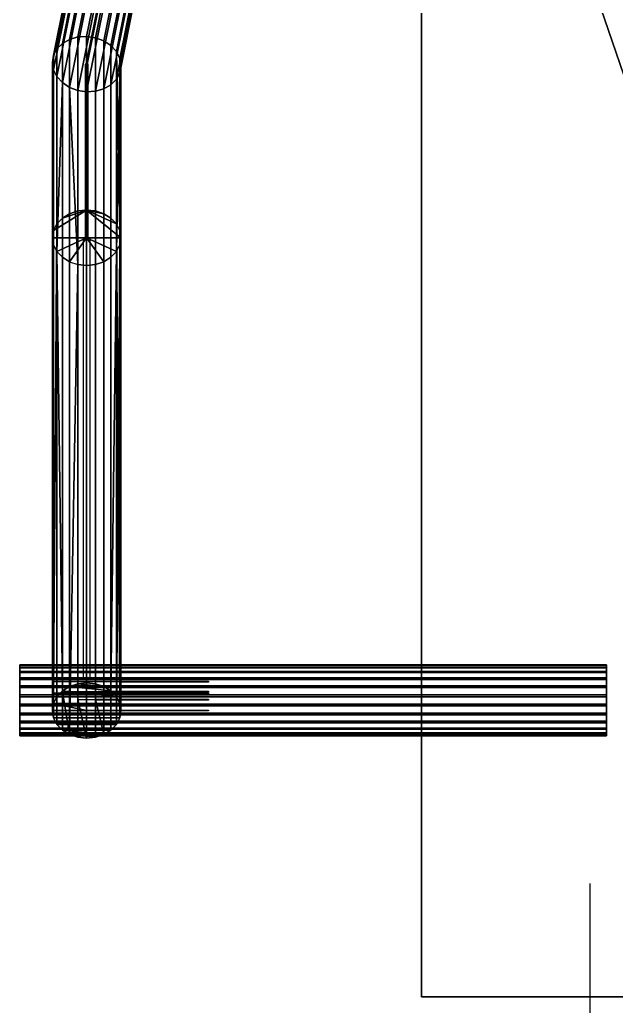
# Model space of a CAD drawing. Extents: x 0 to 48.1, y 0 to 23.7.
# Drawn here: x 14.433 to 14.767, y 9.506 to 10.059 of the extents above; entities that cross this region are included whole.
import ezdxf

# ---------------------------------------------------------------- set-up
doc = ezdxf.new("R2010")
doc.units = 0
doc.header["$MEASUREMENT"] = 0
doc.layers.add('DLXFURN', color=5, linetype='Continuous')
doc.layers.add('DLXVAL', color=3, linetype='Continuous')

# ---------------------------------------------------------------- blocks, each defined once
blk = doc.blocks.new('*U132')
for p, q in [((-0.14228, 0.66004), (0.14722, -0.1886)), ((0.14722, -0.1886), (-0.14228, 0.66004)), ((-0.14228, 0.66004), (-0.14228, -0.1886)), ((-0.14228, -0.1886), (-0.14228, 0.66004)), ((-0.14228, 0.66004), (-0.14228, -0.1886)), ((-0.14228, -0.1886), (-0.14228, 0.66004)), ((-0.33166, 0.40377), (-0.34332, 0.34559)), ((-0.34332, 0.34559), (-0.33166, 0.40377)), ((-0.33935, 0.34789), (-0.32778, 0.40556)), ((-0.32778, 0.40556), (-0.33935, 0.34789)), ((-0.33471, 0.34924), (-0.32327, 0.40631)), ((-0.32327, 0.40631), (-0.33471, 0.34924)), ((-0.32974, 0.34956), (-0.31843, 0.40599)), ((-0.31843, 0.40599), (-0.32974, 0.34956)), ((-0.32477, 0.34881), (-0.31358, 0.40461)), ((-0.31358, 0.40461), (-0.32477, 0.34881)), ((-0.33463, 0.40108), (-0.34638, 0.34251)), ((-0.34638, 0.34251), (-0.33463, 0.40108)), ((-0.32014, 0.34706), (-0.30907, 0.40226)), ((-0.30907, 0.40226), (-0.32014, 0.34706)), ((-0.3052, 0.39912), (-0.31616, 0.34443)), ((-0.31616, 0.34443), (-0.3052, 0.39912)), ((-0.34895, 0.33486), (-0.33714, 0.39376)), ((-0.33714, 0.39376), (-0.34895, 0.33486)), ((-0.3365, 0.39767), (-0.3483, 0.33885)), ((-0.3483, 0.33885), (-0.3365, 0.39767)), ((-0.30222, 0.39538), (-0.31311, 0.34108)), ((-0.31311, 0.34108), (-0.30222, 0.39538)), ((-0.3365, 0.38963), (-0.3483, 0.33082)), ((-0.3483, 0.33082), (-0.3365, 0.38963)), ((-0.31887, 0.39047), (-0.33019, 0.33403)), ((-0.3293, 0.33403), (-0.31798, 0.39047)), ((-0.30035, 0.39131), (-0.31119, 0.33725)), ((-0.31119, 0.33725), (-0.30035, 0.39131)), ((-0.29971, 0.38718), (-0.31053, 0.33321)), ((-0.31053, 0.33321), (-0.29971, 0.38718)), ((-0.33463, 0.38556), (-0.34638, 0.32699)), ((-0.34638, 0.32699), (-0.33463, 0.38556)), ((-0.33166, 0.38182), (-0.34332, 0.32364)), ((-0.34332, 0.32364), (-0.33166, 0.38182)), ((-0.31119, 0.32922), (-0.30035, 0.38327)), ((-0.30035, 0.38327), (-0.31119, 0.32922)), ((-0.33935, 0.32101), (-0.32778, 0.37867)), ((-0.32778, 0.37867), (-0.33935, 0.32101)), ((-0.33471, 0.31926), (-0.32327, 0.37633)), ((-0.32327, 0.37633), (-0.33471, 0.31926)), ((-0.31616, 0.32248), (-0.3052, 0.37717)), ((-0.3052, 0.37717), (-0.31616, 0.32248)), ((-0.30222, 0.37986), (-0.31311, 0.32556)), ((-0.31311, 0.32556), (-0.30222, 0.37986)), ((-0.31843, 0.37495), (-0.32974, 0.31851)), ((-0.32974, 0.31851), (-0.31843, 0.37495)), ((-0.32477, 0.31883), (-0.31358, 0.37462)), ((-0.31358, 0.37462), (-0.32477, 0.31883)), ((-0.32014, 0.32018), (-0.30907, 0.37538)), ((-0.30907, 0.37538), (-0.32014, 0.32018)), ((-0.33935, 0.34789), (-0.33471, 0.34924)), ((-0.33471, 0.34924), (-0.33935, 0.34789)), ((-0.33471, 0.34924), (-0.32974, 0.34956)), ((-0.32974, 0.34956), (-0.33471, 0.34924)), ((-0.33471, 0.25173), (-0.33471, 0.34924)), ((-0.33471, 0.34924), (-0.33471, 0.25173)), ((-0.32974, 0.34956), (-0.32477, 0.34881)), ((-0.32477, 0.34881), (-0.32974, 0.34956)), ((-0.32974, 0.34956), (-0.32974, 0.25226)), ((-0.32974, 0.25226), (-0.32974, 0.34956)), ((-0.32014, 0.34706), (-0.32477, 0.34881)), ((-0.32477, 0.34881), (-0.32477, 0.25173)), ((-0.32477, 0.34881), (-0.32014, 0.34706)), ((-0.32477, 0.25173), (-0.32477, 0.34881)), ((-0.34638, 0.34251), (-0.34332, 0.34559)), ((-0.34332, 0.34559), (-0.34638, 0.34251)), ((-0.34332, 0.34559), (-0.33935, 0.34789)), ((-0.33935, 0.34789), (-0.34332, 0.34559)), ((-0.34332, 0.34559), (-0.34332, 0.24772)), ((-0.34332, 0.24772), (-0.34332, 0.34559)), ((-0.33935, 0.34789), (-0.33935, 0.25018)), ((-0.33935, 0.25018), (-0.33935, 0.34789)), ((-0.31616, 0.34443), (-0.32014, 0.34706)), ((-0.32014, 0.34706), (-0.32014, 0.25018)), ((-0.32014, 0.25018), (-0.32014, 0.34706)), ((-0.32014, 0.34706), (-0.31616, 0.34443)), ((-0.31616, 0.34443), (-0.31311, 0.34108)), ((-0.31311, 0.34108), (-0.31616, 0.34443)), ((-0.31616, 0.34443), (-0.31616, 0.24772)), ((-0.31616, 0.24772), (-0.31616, 0.34443)), ((-0.34895, 0.33486), (-0.3483, 0.33885)), ((-0.3483, 0.33885), (-0.34895, 0.33486)), ((-0.34638, 0.34251), (-0.3483, 0.33885)), ((-0.3483, 0.33885), (-0.34638, 0.34251)), ((-0.3483, 0.33885), (-0.3483, 0.24076)), ((-0.3483, 0.24076), (-0.3483, 0.33885)), ((-0.34638, 0.34251), (-0.34638, 0.2445)), ((-0.34638, 0.2445), (-0.34638, 0.34251)), ((-0.31311, 0.34108), (-0.31119, 0.33725)), ((-0.31311, 0.2445), (-0.31311, 0.34108)), ((-0.31119, 0.24076), (-0.31311, 0.34108)), ((-0.31311, 0.34108), (-0.31311, 0.2445)), ((-0.31119, 0.33725), (-0.31311, 0.34108)), ((-0.31311, 0.34108), (-0.31119, 0.24076)), ((-0.31119, 0.33725), (-0.31053, 0.33321)), ((-0.31053, 0.23674), (-0.31119, 0.33725)), ((-0.31119, 0.33725), (-0.31119, 0.24076)), ((-0.31119, 0.24076), (-0.31119, 0.33725)), ((-0.31053, 0.33321), (-0.31119, 0.33725)), ((-0.31119, 0.33725), (-0.31053, 0.23674)), ((-0.34895, 0.33486), (-0.3483, 0.33082)), ((-0.34895, 0.23674), (-0.34895, 0.33486)), ((-0.3483, 0.33082), (-0.34895, 0.33486)), ((-0.34895, 0.33486), (-0.34895, 0.23674)), ((-0.32897, 0.33403), (-0.33051, 0.33403)), ((-0.33051, 0.33403), (-0.33051, 0.23674)), ((-0.33019, 0.33403), (-0.3293, 0.33403)), ((-0.32897, 0.23674), (-0.32897, 0.33403)), ((-0.31119, 0.32922), (-0.31053, 0.33321)), ((-0.31053, 0.33321), (-0.31119, 0.32922)), ((-0.31053, 0.33321), (-0.31053, 0.23674)), ((-0.31053, 0.23674), (-0.31053, 0.33321)), ((-0.34895, 0.23674), (-0.3483, 0.33082)), ((-0.3483, 0.33082), (-0.34895, 0.23674)), ((-0.3483, 0.33082), (-0.3483, 0.23272)), ((-0.34638, 0.32699), (-0.3483, 0.33082)), ((-0.3483, 0.23272), (-0.3483, 0.33082)), ((-0.3483, 0.33082), (-0.34638, 0.32699)), ((-0.34638, 0.32699), (-0.34638, 0.22898)), ((-0.34638, 0.32699), (-0.34332, 0.32364)), ((-0.34638, 0.22898), (-0.34638, 0.32699)), ((-0.34332, 0.32364), (-0.34638, 0.32699)), ((-0.31311, 0.22898), (-0.31119, 0.32922)), ((-0.31311, 0.32556), (-0.31119, 0.32922)), ((-0.31119, 0.32922), (-0.31311, 0.22898)), ((-0.31119, 0.32922), (-0.31311, 0.32556)), ((-0.31119, 0.23272), (-0.31119, 0.32922)), ((-0.31119, 0.32922), (-0.31119, 0.23272)), ((-0.34638, 0.22898), (-0.34332, 0.32364)), ((-0.34332, 0.32364), (-0.34638, 0.22898)), ((-0.34332, 0.32364), (-0.34332, 0.22577)), ((-0.34332, 0.22577), (-0.34332, 0.32364)), ((-0.34332, 0.32364), (-0.33935, 0.32101)), ((-0.33935, 0.32101), (-0.34332, 0.32364)), ((-0.33935, 0.2233), (-0.33935, 0.32101)), ((-0.33935, 0.32101), (-0.33471, 0.22175)), ((-0.33935, 0.32101), (-0.33935, 0.2233)), ((-0.33471, 0.22175), (-0.33935, 0.32101)), ((-0.33935, 0.32101), (-0.33471, 0.31926)), ((-0.33471, 0.31926), (-0.33935, 0.32101)), ((-0.31616, 0.32248), (-0.32014, 0.32018)), ((-0.32014, 0.32018), (-0.31616, 0.32248)), ((-0.31311, 0.32556), (-0.31616, 0.32248)), ((-0.31616, 0.32248), (-0.31311, 0.32556)), ((-0.31616, 0.22577), (-0.31616, 0.32248)), ((-0.31616, 0.32248), (-0.31616, 0.22577)), ((-0.31311, 0.32556), (-0.31311, 0.22898)), ((-0.31311, 0.22898), (-0.31311, 0.32556)), ((-0.33471, 0.31926), (-0.33471, 0.22175)), ((-0.33471, 0.22175), (-0.33471, 0.31926)), ((-0.33471, 0.31926), (-0.32974, 0.31851)), ((-0.32974, 0.31851), (-0.33471, 0.31926)), ((-0.32974, 0.31851), (-0.32477, 0.31883)), ((-0.32477, 0.31883), (-0.32974, 0.31851)), ((-0.32974, 0.22122), (-0.32974, 0.31851)), ((-0.32974, 0.31851), (-0.32974, 0.22122)), ((-0.32014, 0.32018), (-0.32477, 0.31883)), ((-0.32477, 0.31883), (-0.32014, 0.32018)), ((-0.32477, 0.31883), (-0.32477, 0.22175)), ((-0.32477, 0.22175), (-0.32477, 0.31883)), ((-0.32014, 0.32018), (-0.32014, 0.2233)), ((-0.32014, 0.2233), (-0.32014, 0.32018)), ((-0.3483, 0.24076), (-0.32974, 0.25226)), ((-0.32974, 0.25226), (-0.3483, 0.24076)), ((-0.32974, 0.25226), (-0.34332, 0.24772)), ((-0.34332, 0.24772), (-0.32974, 0.25226)), ((-0.33935, 0.25018), (-0.34332, 0.24772)), ((-0.33935, 0.25018), (-0.34332, 0.24772)), ((-0.34332, 0.24772), (-0.33935, 0.25018)), ((-0.33471, 0.25173), (-0.33935, 0.25018)), ((-0.33935, 0.25018), (-0.33471, 0.25173)), ((-0.33471, 0.25173), (-0.33935, 0.25018)), ((-0.33935, 0.25018), (-0.33935, -0.0147)), ((-0.33935, -0.0147), (-0.33935, 0.25018)), ((-0.32974, 0.25226), (-0.33471, 0.25173)), ((-0.33471, 0.25173), (-0.32974, 0.25226)), ((-0.32974, 0.25226), (-0.33471, 0.25173)), ((-0.33471, -0.01315), (-0.33471, 0.25173)), ((-0.33471, 0.25173), (-0.33471, -0.01315)), ((-0.31311, 0.2445), (-0.32974, 0.25226)), ((-0.32974, 0.25226), (-0.31053, 0.23674)), ((-0.32974, 0.25226), (-0.31311, 0.2445)), ((-0.32014, 0.25018), (-0.32974, 0.25226)), ((-0.32477, 0.25173), (-0.32974, 0.25226)), ((-0.32974, 0.25226), (-0.32014, 0.25018)), ((-0.32974, 0.23674), (-0.32974, 0.25226)), ((-0.32974, 0.25226), (-0.32974, 0.23674)), ((-0.31053, 0.23674), (-0.32974, 0.25226)), ((-0.32974, 0.25226), (-0.32477, 0.25173)), ((-0.32974, -0.01262), (-0.32974, 0.25226)), ((-0.32477, 0.25173), (-0.32974, 0.25226)), ((-0.32974, 0.25226), (-0.32974, -0.01262)), ((-0.32014, 0.25018), (-0.32477, 0.25173)), ((-0.32477, 0.25173), (-0.32014, 0.25018)), ((-0.32477, -0.01315), (-0.32477, 0.25173)), ((-0.32014, 0.25018), (-0.32477, 0.25173)), ((-0.32477, 0.25173), (-0.32477, -0.01315)), ((-0.31616, 0.24772), (-0.32014, 0.25018)), ((-0.32014, 0.25018), (-0.31616, 0.24772)), ((-0.31616, 0.24772), (-0.32014, 0.25018)), ((-0.32014, 0.25018), (-0.32014, -0.0147)), ((-0.32014, -0.0147), (-0.32014, 0.25018)), ((-0.34638, 0.2445), (-0.3483, 0.24076)), ((-0.34638, 0.2445), (-0.3483, -0.01847)), ((-0.3483, -0.01847), (-0.34638, 0.2445)), ((-0.34638, 0.2445), (-0.3483, 0.24076)), ((-0.3483, 0.24076), (-0.34638, 0.2445)), ((-0.34332, 0.24772), (-0.34638, 0.2445)), ((-0.34638, 0.2445), (-0.34332, 0.24772)), ((-0.34332, 0.24772), (-0.34638, 0.2445)), ((-0.34638, -0.02038), (-0.34638, 0.2445)), ((-0.34638, 0.2445), (-0.34638, -0.02038)), ((-0.34332, 0.24772), (-0.34332, -0.01717)), ((-0.34332, -0.01717), (-0.34332, 0.24772)), ((-0.31311, 0.2445), (-0.31616, 0.24772)), ((-0.31616, 0.24772), (-0.31311, 0.2445)), ((-0.31311, 0.2445), (-0.31616, 0.24772)), ((-0.31616, 0.24772), (-0.31616, -0.01717)), ((-0.31616, -0.01717), (-0.31616, 0.24772)), ((-0.31119, 0.24076), (-0.31311, 0.2445)), ((-0.31311, -0.02038), (-0.31311, 0.2445)), ((-0.31311, 0.2445), (-0.31119, -0.01194)), ((-0.31119, -0.01194), (-0.31311, 0.2445)), ((-0.31311, 0.2445), (-0.31119, -0.02413)), ((-0.31119, -0.02413), (-0.31311, 0.2445)), ((-0.31311, 0.2445), (-0.31311, -0.02038)), ((-0.3483, 0.24076), (-0.34895, 0.23674)), ((-0.3483, 0.24076), (-0.34895, 0.23674)), ((-0.34895, 0.23674), (-0.3483, 0.24076)), ((-0.3483, -0.01194), (-0.3483, 0.24076)), ((-0.3483, 0.24076), (-0.3483, -0.01194)), ((-0.31053, 0.23674), (-0.31119, 0.24076)), ((-0.31119, 0.24076), (-0.31053, -0.01031)), ((-0.31119, -0.01194), (-0.31119, 0.24076)), ((-0.31053, -0.01031), (-0.31119, 0.24076)), ((-0.31119, 0.24076), (-0.31119, -0.01194)), ((-0.32974, 0.23674), (-0.34895, 0.23674)), ((-0.34895, 0.23674), (-0.3483, 0.23272)), ((-0.34895, 0.23674), (-0.32974, 0.23674)), ((-0.34895, 0.23674), (-0.34895, -0.01031)), ((-0.34895, -0.01031), (-0.34895, 0.23674)), ((-0.3483, 0.23272), (-0.34895, -0.01031)), ((-0.34895, -0.01031), (-0.3483, 0.23272)), ((-0.3483, 0.23272), (-0.34638, 0.22898)), ((-0.34638, 0.22898), (-0.3483, 0.23272)), ((-0.3483, -0.03216), (-0.3483, 0.23272)), ((-0.3483, 0.23272), (-0.34638, 0.22898)), ((-0.3483, 0.23272), (-0.3483, -0.03216)), ((-0.32974, 0.23674), (-0.34638, 0.22898)), ((-0.34638, 0.22898), (-0.32974, 0.23674)), ((-0.33935, 0.2233), (-0.32974, 0.23674)), ((-0.32974, 0.23674), (-0.33935, 0.2233)), ((-0.32778, 0.23674), (-0.3317, 0.23674)), ((-0.3317, 0.23674), (-0.3317, -0.01031)), ((-0.33051, 0.23674), (-0.32897, 0.23674)), ((-0.32974, 0.23674), (-0.32974, 0.22122)), ((-0.32014, 0.2233), (-0.32974, 0.23674)), ((-0.32974, 0.23674), (-0.32014, 0.2233)), ((-0.31311, 0.22898), (-0.32974, 0.23674)), ((-0.32974, 0.23674), (-0.31311, 0.22898)), ((-0.31053, 0.23674), (-0.32974, 0.23674)), ((-0.32974, 0.22122), (-0.32974, 0.23674)), ((-0.32974, 0.23674), (-0.31053, 0.23674)), ((-0.32778, -0.01031), (-0.32778, 0.23674)), ((-0.31311, 0.22898), (-0.31119, 0.23272)), ((-0.31119, 0.23272), (-0.31311, -0.0359)), ((-0.31311, -0.0359), (-0.31119, 0.23272)), ((-0.31119, 0.23272), (-0.31053, 0.23674)), ((-0.31053, 0.23674), (-0.31119, 0.23272)), ((-0.31119, 0.23272), (-0.31053, 0.23674)), ((-0.31119, 0.23272), (-0.31119, -0.03216)), ((-0.31119, -0.03216), (-0.31119, 0.23272)), ((-0.31119, 0.23272), (-0.31053, -0.01031)), ((-0.31053, -0.01031), (-0.31119, 0.23272)), ((-0.31053, 0.23674), (-0.31053, -0.01031)), ((-0.31053, -0.01031), (-0.31053, 0.23674)), ((-0.34638, 0.22898), (-0.34332, 0.22577)), ((-0.34638, 0.22898), (-0.34638, -0.0359)), ((-0.34638, -0.0359), (-0.34638, 0.22898)), ((-0.34638, 0.22898), (-0.34332, -0.01759)), ((-0.34332, -0.01759), (-0.34638, 0.22898)), ((-0.31616, 0.22577), (-0.31311, 0.22898)), ((-0.31311, 0.22898), (-0.31616, 0.22577)), ((-0.31616, -0.01759), (-0.31311, 0.22898)), ((-0.31616, 0.22577), (-0.31311, 0.22898)), ((-0.31311, 0.22898), (-0.31616, -0.01759)), ((-0.31311, -0.0359), (-0.31311, 0.22898)), ((-0.31311, 0.22898), (-0.31311, -0.0359)), ((-0.34332, 0.22577), (-0.33935, 0.2233)), ((-0.34332, 0.22577), (-0.34332, -0.01759)), ((-0.34332, -0.01759), (-0.34332, 0.22577)), ((-0.34332, 0.22577), (-0.33935, 0.2233)), ((-0.33935, 0.2233), (-0.34332, 0.22577)), ((-0.33935, 0.2233), (-0.33471, 0.22175)), ((-0.33935, 0.2233), (-0.33935, -0.04159)), ((-0.33935, -0.04159), (-0.33935, 0.2233)), ((-0.33471, 0.22175), (-0.33935, -0.04159)), ((-0.33935, -0.04159), (-0.33471, 0.22175)), ((-0.33471, 0.22175), (-0.32974, 0.22122)), ((-0.33471, 0.22175), (-0.32974, 0.22122)), ((-0.33471, -0.02203), (-0.33471, 0.22175)), ((-0.33471, 0.22175), (-0.33471, -0.04314)), ((-0.32974, 0.22122), (-0.33471, 0.22175)), ((-0.32974, 0.22122), (-0.32477, 0.22175)), ((-0.32974, 0.22122), (-0.32477, 0.22175)), ((-0.32477, 0.22175), (-0.32974, 0.22122)), ((-0.32974, -0.04366), (-0.32974, 0.22122)), ((-0.32974, 0.22122), (-0.32974, -0.04366)), ((-0.32477, 0.22175), (-0.32014, 0.2233)), ((-0.32477, 0.22175), (-0.32014, 0.2233)), ((-0.32014, 0.2233), (-0.32477, 0.22175)), ((-0.32477, -0.02203), (-0.32477, 0.22175)), ((-0.32477, 0.22175), (-0.32477, -0.04314)), ((-0.32014, 0.2233), (-0.31616, 0.22577)), ((-0.32014, 0.2233), (-0.31616, 0.22577)), ((-0.31616, 0.22577), (-0.32014, 0.2233)), ((-0.32014, -0.04159), (-0.32014, 0.2233)), ((-0.32014, 0.2233), (-0.32014, -0.04159)), ((-0.31616, -0.01759), (-0.31616, 0.22577)), ((-0.31616, 0.22577), (-0.31616, -0.03912)), ((-0.36722, -0.00255), (-0.36722, -0.02957)), ((-0.36722, -0.00376), (-0.36722, -0.00255)), ((-0.36722, -0.02957), (-0.36722, -0.00255)), ((-0.36722, -0.00255), (-0.36722, -0.00269)), ((-0.0387, -0.00255), (-0.36722, -0.00255)), ((-0.36722, -0.00255), (-0.36722, -0.00376)), ((-0.36722, -0.00255), (-0.0387, -0.00255)), ((-0.36722, -0.00269), (-0.36722, -0.00255)), ((-0.36722, -0.00269), (-0.36722, -0.03417)), ((-0.36722, -0.03417), (-0.36722, -0.00269)), ((-0.36722, -0.00269), (-0.36722, -0.00418)), ((-0.36722, -0.00418), (-0.36722, -0.00269)), ((-0.36722, -0.00269), (-0.0387, -0.00269)), ((-0.0387, -0.00269), (-0.36722, -0.00269)), ((-0.36722, -0.00376), (-0.36722, -0.01928)), ((-0.36722, -0.00624), (-0.36722, -0.00376)), ((-0.36722, -0.02449), (-0.36722, -0.00376)), ((-0.36722, -0.01928), (-0.36722, -0.00376)), ((-0.36722, -0.00376), (-0.36722, -0.02449)), ((-0.36722, -0.00376), (-0.0387, -0.00376)), ((-0.36722, -0.00376), (-0.36722, -0.00624)), ((-0.0387, -0.00376), (-0.36722, -0.00376)), ((-0.36722, -0.00418), (-0.36722, -0.03796)), ((-0.36722, -0.03796), (-0.36722, -0.00418)), ((-0.36722, -0.00418), (-0.36722, -0.00692)), ((-0.36722, -0.00692), (-0.36722, -0.00418)), ((-0.36722, -0.00418), (-0.0387, -0.00418)), ((-0.0387, -0.00418), (-0.36722, -0.00418)), ((-0.0387, -0.01928), (-0.0387, -0.00255)), ((-0.0387, -0.00255), (-0.0387, -0.00376)), ((-0.0387, -0.00255), (-0.0387, -0.01928)), ((-0.0387, -0.00269), (-0.0387, -0.00255)), ((-0.0387, -0.00376), (-0.0387, -0.00255)), ((-0.0387, -0.00255), (-0.0387, -0.00269)), ((-0.0387, -0.02449), (-0.0387, -0.00269)), ((-0.0387, -0.00269), (-0.0387, -0.02449)), ((-0.0387, -0.00418), (-0.0387, -0.00269)), ((-0.0387, -0.00269), (-0.0387, -0.00418)), ((-0.0387, -0.01427), (-0.0387, -0.00376)), ((-0.0387, -0.00376), (-0.0387, -0.00624)), ((-0.0387, -0.00376), (-0.0387, -0.01427)), ((-0.0387, -0.00624), (-0.0387, -0.00376)), ((-0.0387, -0.02957), (-0.0387, -0.00418)), ((-0.0387, -0.00418), (-0.0387, -0.02957)), ((-0.0387, -0.00692), (-0.0387, -0.00418)), ((-0.0387, -0.00418), (-0.0387, -0.00692)), ((-0.36722, -0.01427), (-0.36722, -0.00624)), ((-0.36722, -0.00983), (-0.36722, -0.00624)), ((-0.36722, -0.00624), (-0.36722, -0.01427)), ((-0.36722, -0.00624), (-0.36722, -0.00983)), ((-0.0387, -0.00624), (-0.36722, -0.00624)), ((-0.36722, -0.00624), (-0.0387, -0.00624)), ((-0.36722, -0.0407), (-0.36722, -0.00692)), ((-0.36722, -0.00692), (-0.36722, -0.01071)), ((-0.36722, -0.00692), (-0.36722, -0.0407)), ((-0.36722, -0.00692), (-0.0387, -0.00692)), ((-0.36722, -0.01071), (-0.36722, -0.00692)), ((-0.0387, -0.00692), (-0.36722, -0.00692)), ((-0.36722, -0.01427), (-0.36722, -0.00983)), ((-0.0387, -0.00983), (-0.36722, -0.00983)), ((-0.36722, -0.00983), (-0.36722, -0.01427)), ((-0.36722, -0.00983), (-0.0387, -0.00983)), ((-0.36722, -0.04219), (-0.36722, -0.01071)), ((-0.36722, -0.01071), (-0.36722, -0.0153)), ((-0.36722, -0.01071), (-0.36722, -0.04219)), ((-0.0387, -0.01071), (-0.36722, -0.01071)), ((-0.36722, -0.01071), (-0.0387, -0.01071)), ((-0.36722, -0.0153), (-0.36722, -0.01071)), ((-0.34895, -0.0104), (-0.34895, -0.01021)), ((-0.34895, -0.01021), (-0.32974, -0.01021)), ((-0.34895, -0.01031), (-0.3483, -0.01194)), ((-0.34895, -0.02814), (-0.34895, -0.01031)), ((-0.34895, -0.01031), (-0.34895, -0.02814)), ((-0.3483, -0.01847), (-0.34895, -0.01031)), ((-0.3483, -0.01194), (-0.34895, -0.01031)), ((-0.34895, -0.01031), (-0.3483, -0.01847)), ((-0.32974, -0.0104), (-0.34895, -0.0104)), ((-0.3317, -0.01031), (-0.32778, -0.01031)), ((-0.3296, -0.01031), (-0.32988, -0.01031)), ((-0.32988, -0.01031), (-0.32988, -0.02814)), ((-0.32974, -0.0104), (-0.32974, -0.01021)), ((-0.32974, -0.01021), (-0.31053, -0.01021)), ((-0.32974, -0.01021), (-0.32974, -0.0104)), ((-0.31053, -0.0104), (-0.32974, -0.0104)), ((-0.3296, -0.02814), (-0.3296, -0.01031)), ((-0.31053, -0.01031), (-0.31119, -0.01847)), ((-0.31119, -0.01847), (-0.31053, -0.01031)), ((-0.31053, -0.01055), (-0.31053, -0.01006)), ((-0.31053, -0.01006), (-0.26157, -0.01006)), ((-0.31053, -0.01021), (-0.31053, -0.0104)), ((-0.31053, -0.01031), (-0.31053, -0.02814)), ((-0.31053, -0.02814), (-0.31053, -0.01031)), ((-0.26157, -0.01055), (-0.31053, -0.01055)), ((-0.26157, -0.01006), (-0.26157, -0.01055)), ((-0.0387, -0.00624), (-0.0387, -0.00983)), ((-0.0387, -0.00983), (-0.0387, -0.00624)), ((-0.0387, -0.03417), (-0.0387, -0.00692)), ((-0.0387, -0.00692), (-0.0387, -0.03417)), ((-0.0387, -0.01071), (-0.0387, -0.00692)), ((-0.0387, -0.00692), (-0.0387, -0.01071)), ((-0.0387, -0.00983), (-0.0387, -0.01427)), ((-0.0387, -0.01427), (-0.0387, -0.00983)), ((-0.0387, -0.01071), (-0.0387, -0.03796)), ((-0.0387, -0.0153), (-0.0387, -0.01071)), ((-0.0387, -0.03796), (-0.0387, -0.01071)), ((-0.0387, -0.01071), (-0.0387, -0.0153)), ((-0.36722, -0.01928), (-0.36722, -0.01427)), ((-0.36722, -0.01427), (-0.0387, -0.01427)), ((-0.36722, -0.01427), (-0.36722, -0.01928)), ((-0.0387, -0.01427), (-0.36722, -0.01427)), ((-0.36722, -0.04233), (-0.36722, -0.0153)), ((-0.36722, -0.0153), (-0.36722, -0.02038)), ((-0.36722, -0.0153), (-0.36722, -0.04233)), ((-0.0387, -0.0153), (-0.36722, -0.0153)), ((-0.36722, -0.0153), (-0.0387, -0.0153)), ((-0.36722, -0.02038), (-0.36722, -0.0153)), ((-0.3483, -0.01213), (-0.3483, -0.01176)), ((-0.3483, -0.01176), (-0.31119, -0.01176)), ((-0.3483, -0.01194), (-0.3483, -0.01847)), ((-0.3483, -0.01847), (-0.3483, -0.01194)), ((-0.31119, -0.01213), (-0.3483, -0.01213)), ((-0.34332, -0.01717), (-0.33935, -0.0147)), ((-0.33935, -0.0147), (-0.34332, -0.01717)), ((-0.33935, -0.0147), (-0.33471, -0.01315)), ((-0.33471, -0.01315), (-0.33935, -0.0147)), ((-0.31616, -0.01717), (-0.33935, -0.0147)), ((-0.33935, -0.0147), (-0.31616, -0.01717)), ((-0.33471, -0.01315), (-0.32974, -0.01262)), ((-0.32974, -0.01262), (-0.33471, -0.01315)), ((-0.32014, -0.0147), (-0.33471, -0.01315)), ((-0.33471, -0.01315), (-0.32014, -0.0147)), ((-0.32974, -0.01262), (-0.32477, -0.01315)), ((-0.32477, -0.01315), (-0.32974, -0.01262)), ((-0.32477, -0.01315), (-0.32014, -0.0147)), ((-0.32014, -0.0147), (-0.32477, -0.01315)), ((-0.32014, -0.0147), (-0.31616, -0.01717)), ((-0.31616, -0.01717), (-0.32014, -0.0147)), ((-0.31119, -0.01219), (-0.31119, -0.01169)), ((-0.31119, -0.01169), (-0.26157, -0.01169)), ((-0.31119, -0.01176), (-0.31119, -0.01213)), ((-0.31119, -0.01847), (-0.31119, -0.01194)), ((-0.31119, -0.01194), (-0.31119, -0.01847)), ((-0.26157, -0.01219), (-0.31119, -0.01219)), ((-0.26157, -0.01169), (-0.26157, -0.01219)), ((-0.0387, -0.01427), (-0.0387, -0.01928)), ((-0.0387, -0.01928), (-0.0387, -0.01427)), ((-0.0387, -0.0407), (-0.0387, -0.0153)), ((-0.0387, -0.02038), (-0.0387, -0.0153)), ((-0.0387, -0.0153), (-0.0387, -0.0407)), ((-0.0387, -0.0153), (-0.0387, -0.02038)), ((-0.36722, -0.02449), (-0.36722, -0.01928)), ((-0.36722, -0.01928), (-0.36722, -0.02449)), ((-0.0387, -0.01928), (-0.36722, -0.01928)), ((-0.36722, -0.01928), (-0.0387, -0.01928)), ((-0.36722, -0.04112), (-0.36722, -0.02038)), ((-0.36722, -0.02038), (-0.36722, -0.0256)), ((-0.36722, -0.02038), (-0.36722, -0.04112)), ((-0.0387, -0.02038), (-0.36722, -0.02038)), ((-0.36722, -0.0256), (-0.36722, -0.02038)), ((-0.36722, -0.02038), (-0.0387, -0.02038)), ((-0.3483, -0.01866), (-0.3483, -0.01829)), ((-0.3483, -0.01829), (-0.31119, -0.01829)), ((-0.3483, -0.02413), (-0.3483, -0.01847)), ((-0.3483, -0.01847), (-0.3483, -0.02413)), ((-0.31119, -0.01866), (-0.3483, -0.01866)), ((-0.3483, -0.02413), (-0.34638, -0.02038)), ((-0.34638, -0.02038), (-0.3483, -0.02413)), ((-0.34638, -0.02038), (-0.34332, -0.01717)), ((-0.34332, -0.01717), (-0.34638, -0.02038)), ((-0.31311, -0.02038), (-0.34638, -0.02038)), ((-0.34638, -0.02038), (-0.31311, -0.02038)), ((-0.34332, -0.01717), (-0.31311, -0.02038)), ((-0.31311, -0.02038), (-0.34332, -0.01717)), ((-0.34332, -0.01772), (-0.34332, -0.01745)), ((-0.34332, -0.01745), (-0.31616, -0.01745)), ((-0.34332, -0.01759), (-0.34332, -0.03912)), ((-0.33935, -0.04159), (-0.34332, -0.01759)), ((-0.34332, -0.03912), (-0.34332, -0.01759)), ((-0.34332, -0.01759), (-0.33935, -0.04159)), ((-0.31616, -0.01772), (-0.34332, -0.01772)), ((-0.33471, -0.02208), (-0.33471, -0.02198)), ((-0.33471, -0.02198), (-0.32477, -0.02198)), ((-0.32974, -0.04366), (-0.33471, -0.02203)), ((-0.33471, -0.04314), (-0.33471, -0.02203)), ((-0.33471, -0.02203), (-0.32974, -0.04366)), ((-0.32477, -0.02208), (-0.33471, -0.02208)), ((-0.32477, -0.02235), (-0.32477, -0.02172)), ((-0.32477, -0.02172), (-0.26157, -0.02172)), ((-0.32477, -0.02198), (-0.32477, -0.02208)), ((-0.32014, -0.04159), (-0.32477, -0.02203)), ((-0.32477, -0.04314), (-0.32477, -0.02203)), ((-0.32477, -0.02203), (-0.32014, -0.04159)), ((-0.31616, -0.01717), (-0.31311, -0.02038)), ((-0.31311, -0.02038), (-0.31616, -0.01717)), ((-0.31616, -0.01786), (-0.31616, -0.01731)), ((-0.31616, -0.01731), (-0.26157, -0.01731)), ((-0.31616, -0.01745), (-0.31616, -0.01772)), ((-0.31616, -0.03912), (-0.31616, -0.01759)), ((-0.26157, -0.01786), (-0.31616, -0.01786)), ((-0.31311, -0.02038), (-0.31119, -0.02413)), ((-0.31119, -0.02413), (-0.31311, -0.02038)), ((-0.31119, -0.01872), (-0.31119, -0.01822)), ((-0.31119, -0.01822), (-0.26157, -0.01822)), ((-0.31119, -0.01829), (-0.31119, -0.01866)), ((-0.31119, -0.02413), (-0.31119, -0.01847)), ((-0.31119, -0.01847), (-0.31119, -0.02413)), ((-0.26157, -0.01872), (-0.31119, -0.01872)), ((-0.26157, -0.01731), (-0.26157, -0.01786)), ((-0.26157, -0.01822), (-0.26157, -0.01872)), ((-0.26157, -0.02172), (-0.26157, -0.02235)), ((-0.0387, -0.01928), (-0.0387, -0.02449)), ((-0.0387, -0.02449), (-0.0387, -0.01928)), ((-0.0387, -0.0256), (-0.0387, -0.02038)), ((-0.0387, -0.02038), (-0.0387, -0.04219)), ((-0.0387, -0.04219), (-0.0387, -0.02038)), ((-0.0387, -0.02038), (-0.0387, -0.0256)), ((-0.36722, -0.02957), (-0.36722, -0.02449)), ((-0.0387, -0.02449), (-0.36722, -0.02449)), ((-0.36722, -0.02449), (-0.36722, -0.02957)), ((-0.36722, -0.02449), (-0.0387, -0.02449)), ((-0.36722, -0.03864), (-0.36722, -0.0256)), ((-0.36722, -0.0256), (-0.36722, -0.03061)), ((-0.36722, -0.0256), (-0.36722, -0.03864)), ((-0.36722, -0.03061), (-0.36722, -0.0256)), ((-0.36722, -0.0256), (-0.0387, -0.0256)), ((-0.0387, -0.0256), (-0.36722, -0.0256)), ((-0.34895, -0.02814), (-0.3483, -0.02413)), ((-0.3483, -0.02413), (-0.34895, -0.02814)), ((-0.3483, -0.02413), (-0.32974, -0.02814)), ((-0.31119, -0.02413), (-0.3483, -0.02413)), ((-0.3483, -0.02413), (-0.31119, -0.02413)), ((-0.32974, -0.02814), (-0.3483, -0.02413)), ((-0.26157, -0.02235), (-0.32477, -0.02235)), ((-0.31119, -0.02413), (-0.31053, -0.02814)), ((-0.31053, -0.02814), (-0.31119, -0.02413)), ((-0.0387, -0.02449), (-0.0387, -0.02957)), ((-0.0387, -0.02957), (-0.0387, -0.02449)), ((-0.0387, -0.03061), (-0.0387, -0.0256)), ((-0.0387, -0.0256), (-0.0387, -0.04233)), ((-0.0387, -0.04233), (-0.0387, -0.0256)), ((-0.0387, -0.0256), (-0.0387, -0.03061)), ((-0.36722, -0.03417), (-0.36722, -0.02957)), ((-0.0387, -0.02957), (-0.36722, -0.02957)), ((-0.36722, -0.02957), (-0.36722, -0.03417)), ((-0.36722, -0.02957), (-0.0387, -0.02957)), ((-0.36722, -0.03061), (-0.36722, -0.03505)), ((-0.36722, -0.03505), (-0.36722, -0.03061)), ((-0.36722, -0.03061), (-0.0387, -0.03061)), ((-0.0387, -0.03061), (-0.36722, -0.03061)), ((-0.3483, -0.03216), (-0.34895, -0.02814)), ((-0.31053, -0.02814), (-0.34895, -0.02814)), ((-0.34895, -0.02814), (-0.3483, -0.03216)), ((-0.34895, -0.02814), (-0.32974, -0.02814)), ((-0.34638, -0.0359), (-0.3483, -0.03216)), ((-0.3483, -0.03216), (-0.31119, -0.03216)), ((-0.31119, -0.03216), (-0.3483, -0.03216)), ((-0.3483, -0.03216), (-0.34638, -0.0359)), ((-0.32988, -0.02814), (-0.3296, -0.02814)), ((-0.32974, -0.02814), (-0.31053, -0.02814)), ((-0.31119, -0.03216), (-0.31311, -0.0359)), ((-0.31311, -0.0359), (-0.31119, -0.03216)), ((-0.31053, -0.02814), (-0.31119, -0.03216)), ((-0.31119, -0.03216), (-0.31053, -0.02814)), ((-0.31053, -0.02839), (-0.31053, -0.0279)), ((-0.31053, -0.0279), (-0.26157, -0.0279)), ((-0.26157, -0.02839), (-0.31053, -0.02839)), ((-0.26157, -0.0279), (-0.26157, -0.02839)), ((-0.0387, -0.02957), (-0.0387, -0.03417)), ((-0.0387, -0.03417), (-0.0387, -0.02957)), ((-0.0387, -0.03505), (-0.0387, -0.03061)), ((-0.0387, -0.03061), (-0.0387, -0.04112)), ((-0.0387, -0.04112), (-0.0387, -0.03061)), ((-0.0387, -0.03061), (-0.0387, -0.03505)), ((-0.36722, -0.03796), (-0.36722, -0.03417)), ((-0.0387, -0.03417), (-0.36722, -0.03417)), ((-0.36722, -0.03417), (-0.36722, -0.03796)), ((-0.36722, -0.03417), (-0.0387, -0.03417)), ((-0.36722, -0.03505), (-0.36722, -0.03864)), ((-0.36722, -0.03864), (-0.36722, -0.03505)), ((-0.36722, -0.03505), (-0.0387, -0.03505)), ((-0.0387, -0.03505), (-0.36722, -0.03505)), ((-0.36722, -0.0407), (-0.36722, -0.03796)), ((-0.0387, -0.03796), (-0.36722, -0.03796)), ((-0.36722, -0.03796), (-0.36722, -0.0407)), ((-0.36722, -0.03796), (-0.0387, -0.03796)), ((-0.36722, -0.03864), (-0.36722, -0.04112)), ((-0.36722, -0.04112), (-0.36722, -0.03864)), ((-0.36722, -0.03864), (-0.0387, -0.03864)), ((-0.0387, -0.03864), (-0.36722, -0.03864)), ((-0.34332, -0.03912), (-0.34638, -0.0359)), ((-0.34638, -0.0359), (-0.31311, -0.0359)), ((-0.34638, -0.0359), (-0.34332, -0.03912)), ((-0.31311, -0.0359), (-0.34638, -0.0359)), ((-0.31311, -0.0359), (-0.31616, -0.03912)), ((-0.31616, -0.03912), (-0.31311, -0.0359)), ((-0.0387, -0.03417), (-0.0387, -0.03796)), ((-0.0387, -0.03796), (-0.0387, -0.03417)), ((-0.0387, -0.03864), (-0.0387, -0.03505)), ((-0.0387, -0.03505), (-0.0387, -0.03864)), ((-0.0387, -0.03796), (-0.0387, -0.0407)), ((-0.0387, -0.0407), (-0.0387, -0.03796)), ((-0.0387, -0.04112), (-0.0387, -0.03864)), ((-0.0387, -0.03864), (-0.0387, -0.04112)), ((-0.36722, -0.04219), (-0.36722, -0.0407)), ((-0.36722, -0.0407), (-0.0387, -0.0407)), ((-0.0387, -0.0407), (-0.36722, -0.0407)), ((-0.36722, -0.0407), (-0.36722, -0.04219)), ((-0.36722, -0.04112), (-0.36722, -0.04233)), ((-0.36722, -0.04233), (-0.36722, -0.04112)), ((-0.36722, -0.04112), (-0.0387, -0.04112)), ((-0.0387, -0.04112), (-0.36722, -0.04112)), ((-0.36722, -0.04233), (-0.36722, -0.04219)), ((-0.36722, -0.04219), (-0.0387, -0.04219)), ((-0.0387, -0.04219), (-0.36722, -0.04219)), ((-0.36722, -0.04219), (-0.36722, -0.04233)), ((-0.36722, -0.04233), (-0.0387, -0.04233)), ((-0.0387, -0.04233), (-0.36722, -0.04233)), ((-0.33935, -0.04159), (-0.34332, -0.03912)), ((-0.32014, -0.04159), (-0.34332, -0.03912)), ((-0.34332, -0.03912), (-0.33935, -0.04159)), ((-0.34332, -0.03912), (-0.31616, -0.03912)), ((-0.31616, -0.03912), (-0.34332, -0.03912)), ((-0.34332, -0.03912), (-0.32014, -0.04159)), ((-0.33471, -0.04314), (-0.33935, -0.04159)), ((-0.33935, -0.04159), (-0.32477, -0.04314)), ((-0.32477, -0.04314), (-0.33935, -0.04159)), ((-0.33935, -0.04159), (-0.33471, -0.04314)), ((-0.32974, -0.04366), (-0.33471, -0.04314)), ((-0.33471, -0.04314), (-0.32974, -0.04366)), ((-0.32477, -0.04314), (-0.32974, -0.04366)), ((-0.32974, -0.04366), (-0.32477, -0.04314)), ((-0.32014, -0.04159), (-0.32477, -0.04314)), ((-0.32477, -0.04314), (-0.32014, -0.04159)), ((-0.31616, -0.03912), (-0.32014, -0.04159)), ((-0.32014, -0.04159), (-0.31616, -0.03912)), ((-0.0387, -0.0407), (-0.0387, -0.04219)), ((-0.0387, -0.04219), (-0.0387, -0.0407)), ((-0.0387, -0.04233), (-0.0387, -0.04112)), ((-0.0387, -0.04112), (-0.0387, -0.04233)), ((-0.0387, -0.04219), (-0.0387, -0.04233)), ((-0.0387, -0.04233), (-0.0387, -0.04219)), ((-0.14228, -0.1886), (0.14722, -0.1886)), ((-0.14228, -0.1886), (-0.14228, -0.1886)), ((0.14722, -0.1886), (-0.14228, -0.1886)), ((-0.14228, -0.1886), (-0.14228, -0.1886)), ((-0.14228, -0.1886), (0.14722, -0.1886)), ((0.14722, -0.1886), (-0.14228, -0.1886))]:
    blk.add_line(p, q)
blk = doc.blocks.new('*U152')
blk.add_line((14.75217, 9.42499, 0.7), (14.75217, 9.57499, 0.7))

msp = doc.modelspace()

# ---------------------------------------------------------------- block references
at = {"layer": 'DLXFURN'}
msp.add_blockref('*U132', (14.8, 9.7), dxfattribs=at)
at = {"layer": 'DLXVAL'}
msp.add_blockref('*U152', (0, 0), dxfattribs=at)

doc.saveas('drawing.dxf')
